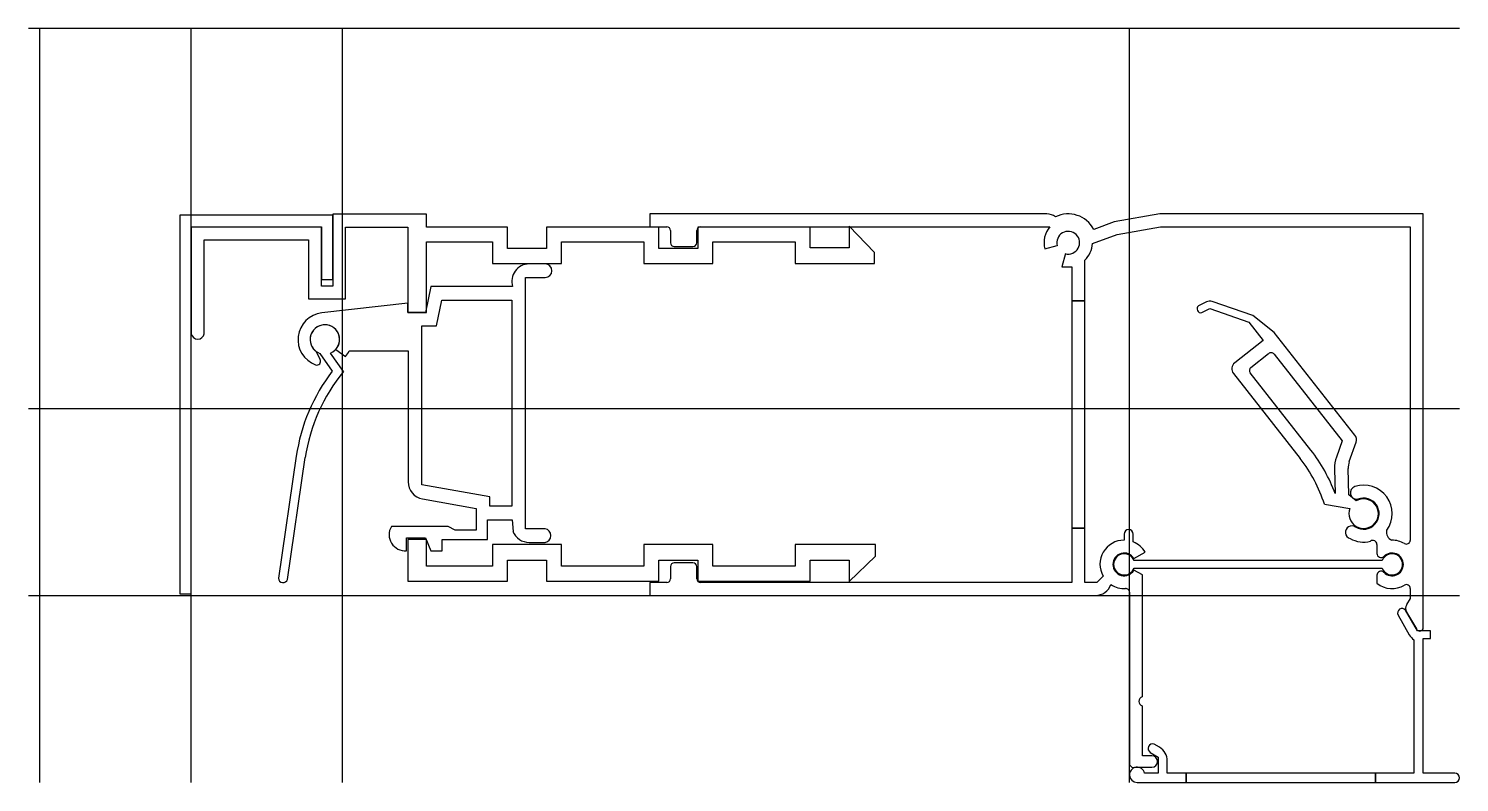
# Model space of a CAD drawing. Extents: x -146 to 44, y -25 to 75.
import ezdxf

# ---------------------------------------------------------------- set-up
doc = ezdxf.new("R2010")
doc.units = 0
doc.layers.get('0').update_dxf_attribs({"linetype": 'CONTINUOUS'})

msp = doc.modelspace()

# ---------------------------------------------------------------- linework, layer by layer
at = {"linetype": 'CONTINUOUS'}
for p, q in [((43.6, 74.88), (-145.5, 74.88)), ((-144, -24.7), (-144, 74.88)), ((-124, -24.7), (-124, 74.88)), ((-104, -24.7), (-104, 74.88)), ((0, -24.7), (0, 74.88)), ((-105.3, 50.22), (-125.5, 50.22)), ((-125.5, 50.22), (-125.5, 0.22)), ((-92.9, 50.37), (-105.3, 50.37)), ((-105.3, 50.37), (-105.3, 40.87)), ((-105.3, 41.72), (-105.3, 50.22)), ((-92.9, 48.67), (-92.9, 50.37)), ((-10.92, 50.4), (-63.4, 50.4)), ((-63.4, 50.4), (-63.4, 48.7)), ((-2.04, 49.34), (-4.73, 48.36)), ((3.99, 50.4), (-2.04, 49.34)), ((38.8, 50.4), (3.99, 50.4)), ((38.8, -4.43), (38.8, 50.4)), ((-124, 0.22), (-124, 48.69)), ((-124, 48.69), (-106.79, 48.69)), ((-106.79, 48.67), (-124, 48.67)), ((-124, 48.67), (-124, 34.58)), ((-106.79, 48.69), (-106.79, 41.72)), ((-106.79, 40.87), (-106.79, 48.67)), ((-103.6, 39.17), (-103.6, 48.67)), ((-103.6, 48.67), (-95.4, 48.67)), ((-95.4, 48.67), (-95.4, 37.37)), ((-82.2, 48.67), (-92.9, 48.67)), ((-82.2, 45.82), (-82.2, 48.67)), ((-62.2, 48.67), (-77.07, 48.67)), ((-77.07, 48.67), (-77.07, 45.82)), ((-63.4, 48.7), (-61.16, 48.7)), ((-62.2, 45.82), (-62.2, 48.67)), ((-60.66, 48.2), (-60.66, 46.6)), ((-57.2, 46.6), (-57.2, 48.2)), ((-42.2, 48.67), (-57.07, 48.67)), ((-57.07, 48.67), (-57.07, 45.82)), ((-56.7, 48.7), (-10.51, 48.7)), ((-42.2, 45.92), (-42.2, 48.67)), ((-33.71, 45.29), (-37.07, 48.8)), ((-37.07, 48.8), (-37.07, 45.92)), ((-4.9, 46.49), (-1.62, 47.68)), ((-1.62, 47.68), (4.09, 48.69)), ((4.09, 48.69), (37.1, 48.69)), ((37.1, 48.69), (37.1, 7.27)), ((-122.3, 34.58), (-122.3, 46.97)), ((-122.3, 46.97), (-108.49, 46.97)), ((-108.49, 46.97), (-108.49, 39.17)), ((-92.9, 37.37), (-92.9, 46.72)), ((-92.9, 46.72), (-84.2, 46.72)), ((-84.2, 46.72), (-84.2, 43.87)), ((-77.07, 45.82), (-82.2, 45.82)), ((-75.07, 43.87), (-75.07, 46.72)), ((-75.07, 46.72), (-64.2, 46.72)), ((-64.2, 46.72), (-64.2, 43.87)), ((-57.07, 45.82), (-62.2, 45.82)), ((-60.16, 46.1), (-57.7, 46.1)), ((-55.07, 43.87), (-55.07, 46.72)), ((-55.07, 46.72), (-44.2, 46.72)), ((-44.2, 46.72), (-44.2, 43.87)), ((-37.07, 45.92), (-42.2, 45.92)), ((-11.19, 45.77), (-9.55, 46.21)), ((-84.2, 43.87), (-75.07, 43.87)), ((-77.24, 43.8), (-79.34, 43.8)), ((-64.2, 43.87), (-55.07, 43.87)), ((-44.2, 43.87), (-33.71, 43.87)), ((-33.71, 43.87), (-33.71, 45.29)), ((-8.47, 45.15), (-8.94, 43.41)), ((-5.9, 38.9), (-5.9, 44.28)), ((-106.79, 41.72), (-105.3, 41.72)), ((-79.84, 8.8), (-79.84, 42)), ((-79.84, 42), (-77.24, 42)), ((-8.94, 43.41), (-7.6, 43.41)), ((-7.6, 43.41), (-7.6, 38.9)), ((-105.3, 40.87), (-106.79, 40.87)), ((-92.34, 40.8), (-93.05, 37.37)), ((-81.53, 40.8), (-92.34, 40.8)), ((-108.49, 39.17), (-103.6, 39.17)), ((-95.4, 38.62), (-106.75, 37.33)), ((-95.4, 37.37), (-95.4, 38.62)), ((-91.58, 35.6), (-90.88, 39)), ((-90.88, 39), (-81.64, 39)), ((-81.64, 39), (-81.64, 11.8)), ((-7.6, 38.9), (-5.9, 38.9)), ((-5.9, 38.9), (-7.6, 38.9)), ((-7.6, 38.9), (-7.6, 8.9)), ((-5.9, 8.9), (-5.9, 38.9)), ((10.16, 38.78), (9.12, 38.27)), ((9.56, 37.37), (10.6, 37.89)), ((10.6, 37.89), (15.79, 36.08)), ((16.31, 36.97), (10.93, 38.83)), ((-95.4, 37.37), (-92.9, 37.37)), ((-93.05, 37.37), (-95.4, 37.37)), ((15.79, 36.08), (17.68, 33.69)), ((19.13, 34.75), (16.31, 36.97)), ((-93.54, 14.6), (-93.54, 35.6)), ((-93.54, 35.6), (-91.58, 35.6)), ((29.78, 21.19), (19.13, 34.75)), ((-106.95, 31.16), (-107.46, 32.2)), ((-104.89, 32.5), (-103.6, 31.55)), ((-103.13, 32.3), (-95.34, 32.3)), ((-95.34, 32.3), (-95.34, 15.02)), ((17.68, 33.69), (13.9, 30.72)), ((-107.02, 31.97), (-105.37, 29.62)), ((-103.87, 29.57), (-105.58, 32.01)), ((16.03, 30.11), (18.39, 31.96)), ((19.1, 31.88), (28.1, 20.42)), ((13.73, 29.32), (22.57, 18.07)), ((23.98, 19.19), (15.95, 29.41)), ((-145.5, 24.7), (43.6, 24.7)), ((28.1, 20.42), (27.34, 18.27)), ((29.04, 17.67), (29.94, 20.24)), ((-110.12, 18.39), (-112.48, 2.29)), ((-111.29, 2.11), (-108.93, 18.21)), ((27.1, 16.73), (27.18, 13.45)), ((28.99, 13.3), (28.9, 16.78)), ((-84.54, 13.01), (-93.54, 14.6)), ((29.96, 12.48), (28.99, 13.3)), ((-93.44, 12.75), (-86.34, 11.5)), ((-86.34, 11.5), (-86.34, 8.6)), ((-84.54, 11.8), (-84.54, 13.01)), ((-81.64, 11.8), (-84.54, 11.8)), ((25.76, 12.05), (29.13, 11.5)), ((-84.84, 7.4), (-84.84, 10)), ((-84.84, 10), (-81.58, 10)), ((-81.58, 10), (-81.48, 8.46)), ((-90.05, 9.1), (-97.56, 9.1)), ((-95.56, 5.9), (-95.56, 7.6)), ((-95.56, 7.6), (-93.04, 7.6)), ((-93.04, 7.6), (-92.34, 5.9)), ((-89.14, 8.6), (-90.05, 9.1)), ((-86.34, 8.6), (-89.14, 8.6)), ((-77.24, 8.8), (-79.84, 8.8)), ((-5.9, 8.9), (-7.6, 8.9)), ((-7.6, 8.9), (-7.6, 1.7)), ((-7.6, 8.9), (-5.9, 8.9)), ((-5.9, 1.7), (-5.9, 8.9)), ((-0.7, 8.1), (-0.7, 7.3)), ((0.5, 7.07), (0.5, 8.1)), ((-95.4, 7.37), (-95.4, 1.87)), ((-92.9, 7.37), (-95.4, 7.37)), ((-92.9, 3.87), (-92.9, 7.37)), ((-92.34, 5.9), (-90.85, 5.9)), ((-90.85, 5.9), (-90.85, 7.4)), ((-90.85, 7.4), (-84.84, 7.4)), ((-75.07, 6.72), (-84.2, 6.72)), ((-84.2, 6.72), (-84.2, 3.87)), ((-79.34, 7), (-77.24, 7)), ((-75.07, 3.87), (-75.07, 6.72)), ((-55.07, 6.72), (-64.2, 6.72)), ((-64.2, 6.72), (-64.2, 3.87)), ((-55.07, 3.87), (-55.07, 6.72)), ((-33.57, 6.72), (-44.2, 6.72)), ((-44.2, 6.72), (-44.2, 3.87)), ((-33.57, 5.17), (-33.57, 6.72)), ((0.59, 4.86), (2.06, 5.72)), ((32.7, 6.74), (32.7, 5.54)), ((-84.2, 3.87), (-92.9, 3.87)), ((-82.2, 1.87), (-82.2, 4.67)), ((-82.2, 4.67), (-77.07, 4.67)), ((-77.07, 4.67), (-77.07, 1.87)), ((-64.2, 3.87), (-75.07, 3.87)), ((-62.2, 1.87), (-62.2, 4.67)), ((-62.2, 4.67), (-57.07, 4.67)), ((-60.66, 3.8), (-60.66, 2.2)), ((-57.7, 4.3), (-60.16, 4.3)), ((-57.2, 2.2), (-57.2, 3.8)), ((-57.07, 4.67), (-57.07, 1.87)), ((-44.2, 3.87), (-55.07, 3.87)), ((-42.2, 1.87), (-42.2, 4.67)), ((-42.2, 4.67), (-37.07, 4.67)), ((-37.07, 1.82), (-33.57, 5.17)), ((-37.07, 4.67), (-37.07, 1.82)), ((33.39, 4.6), (0.61, 4.6)), ((-3.49, 2.54), (-4.33, 1.7)), ((1.7, 2.7), (0.59, 3.34)), ((0.61, 3.6), (33.39, 3.6)), ((1.7, -13.39), (1.7, 2.7)), ((32.7, 2.66), (32.7, 1.6)), ((-145.5, 0), (43.6, 0)), ((-125.5, 0.22), (-124, 0.22)), ((-95.4, 1.87), (-82.2, 1.87)), ((-77.07, 1.87), (-62.2, 1.87)), ((-61.16, 1.7), (-63.4, 1.7)), ((-63.4, 1.7), (-63.4, 0)), ((-63.4, 0), (-4.51, 0)), ((-57.07, 1.87), (-42.2, 1.87)), ((-7.6, 1.7), (-56.7, 1.7)), ((-4.33, 1.7), (-5.9, 1.7)), ((0, 0.41), (0, -22.2)), ((37.1, 0.92), (37.1, -0.39)), ((37.1, -0.39), (36.63, -1.2)), ((35.49, -2.6), (36.98, -5.19)), ((38.08, -4.7), (36.48, -1.94)), ((36.63, -2.2), (37.92, -4.43)), ((39.8, -4.7), (38.08, -4.7)), ((39.8, -5.69), (39.8, -4.7)), ((37.6, -5.89), (37.6, -23.5)), ((38.8, -5.69), (39.8, -5.69)), ((38.8, -23.5), (38.8, -5.69)), ((1.7, -21.2), (1.7, -14.61)), ((2.74, -20.74), (3.8, -21.36)), ((3.98, -20.07), (3.27, -19.67)), ((2.95, -21.2), (1.7, -21.2)), ((3.8, -21.36), (3.8, -23.5)), ((5, -23.5), (5, -21.85)), ((0.69, -22.7), (2.95, -22.7)), ((3.8, -23.5), (1.98, -23.5)), ((7.5, -23.5), (5, -23.5)), ((32.5, -23.5), (7.5, -23.5)), ((7.5, -23.5), (7.5, -24.7)), ((7.5, -24.7), (7.5, -23.5)), ((37.6, -23.5), (32.5, -23.5)), ((32.5, -23.5), (32.5, -24.7)), ((32.5, -24.7), (32.5, -23.5)), ((43, -23.5), (38.8, -23.5)), ((1, -24.7), (7.5, -24.7)), ((7.5, -24.7), (32.5, -24.7)), ((32.5, -24.7), (43, -24.7))]:
    msp.add_line(p, q, dxfattribs=at)
for centre, radius, start, end in [((-10.92, 48.5), 1.9, 52.6303, 89.903), ((-8.1, 46.6), 3.8, 27.6224, 116.1226), ((-61.16, 48.2), 0.5, 0, 90), ((-56.7, 48.2), 0.5, 90, 180), ((-8.1, 46.6), 3.2, 138.901, 194.967), ((-8.1, 46.6), 1.5, 255.8286, 195.2423), ((-60.16, 46.6), 0.5, 180, 270), ((-57.7, 46.6), 0.5, 270, 0), ((-8.1, 46.61), 3.2, 313.3809, 357.9267), ((-79.34, 41.5), 2.3, 90.0222, 197.7189), ((-77.24, 42.9), 0.9, 270, 90), ((9.43, 37.86), 0.511, 127.4083, 284.6987), ((10.6, 37.88), 1, 71.0212, 116.4094), ((-106.35, 33.8), 3.55, 96.5093, 249.8578), ((-123.15, 34.71), 0.86, 188.746, 351.254), ((-106.35, 33.8), 1.95, 293.2681, 249.9142), ((-106.34, 33.8), 1.95, 318.2215, 235.0947), ((-106.35, 33.8), 3.55, 320.7648, 335.0872), ((-107.4, 30.94), 0.5, 249.9901, 26.1272), ((14.52, 29.93), 1, 128.2355, 217.9176), ((18.71, 31.57), 0.5, 37.9696, 129.1729), ((-86.18, 14.88), 24.2, 142.4813, 171.6644), ((-86.17, 14.88), 23, 140.3058, 171.6757), ((16.34, 29.72), 0.5, 128.6865, 218.2739), ((29, 20.57), 1, 340.7643, 38.3559), ((7.46, 6.22), 21, 20.1372, 38.1413), ((7.47, 6.21), 19.2, 17.6996, 38.1387), ((31.4, 16.85), 4.3, 160.7006, 181.5835), ((31.4, 16.84), 2.5, 160.6797, 181.4412), ((-93.04, 15.01), 2.3, 179.8742, 259.9847), ((30.06, 13.55), 0.86, 108.1041, 277.5341), ((30.96, 10.81), 3.75, 323.9567, 108.1453), ((30.95, 10.8), 1.95, 158.9634, 120.5114), ((30.94, 10.8), 2.05, 239.1711, 112.0794), ((-95.72, 8.02), 2.13, 149.6528, 274.358), ((-79.34, 9.3), 2.3, 201.421, 269.9721), ((-77.37, 7.9), 0.91, 278.5019, 81.4981), ((-0.1, 8.1), 0.6, 0, 180), ((29.4, 8.33), 0.86, 55.3466, 253.0309), ((35.09, 8.35), 1.13, 167.324, 248.592), ((-0.7, 4.1), 3.2, 90.0715, 209.1764), ((-0.7, 4.1), 3.2, 30.3226, 67.9326), ((30.95, 10.8), 3.75, 241.3287, 283.8993), ((32.17, 6.74), 0.53, 0.269, 127.1414), ((34.7, 4.1), 3.2, 59.2434, 90.4216), ((36.6, 7.28), 0.5, 238.6611, 359.1918), ((-60.16, 3.8), 0.5, 90, 180), ((-57.7, 3.8), 0.5, 0, 90), ((-0.7, 4.1), 1.5, 30.4421, 329.5579), ((-0.7, 4.1), 1.4, 20.9248, 339.0752), ((33.25, 5.55), 0.55, 180.7884, 313.7096), ((34.7, 4.1), 1.4, 200.9248, 159.0752), ((34.7, 4.1), 1.5, 224.427, 135.573), ((-111.87, 2.3), 0.61, 180.822, 341.9752), ((-61.16, 2.2), 0.5, 270, 0), ((-56.7, 2.2), 0.5, 180, 270), ((33.25, 2.65), 0.55, 46.2904, 179.2116), ((-4.51, 2.2), 2.2, 269.9241, 339.2345), ((-0.69, 4.1), 3.2, 236.738, 272.9539), ((-0.5, 0.4), 0.5, 1.0422, 93.4493), ((34.7, 4.1), 3.2, 231.3145, 300.8275), ((36.6, 0.92), 0.5, 359.6652, 121.3334), ((36.03, -2.33), 0.6, 41.1541, 206.226), ((37.5, -1.7), 1, 150, 210), ((38.99, -4.03), 2.32, 209.9054, 233.1581), ((38.36, -4.24), 0.48, 203.5565, 336.4435), ((1.89, -14), 0.64, 107.6124, 252.3876), ((3.06, -20.23), 0.6, 69.3486, 237.9505), ((2.95, -21.84), 2.05, 359.7894, 59.839), ((0.53, -22.19), 0.53, 180.5691, 287.5739), ((2.95, -21.95), 0.75, 270, 90), ((1, -23.7), 1, 11.537, 269.9883), ((43, -24.1), 0.6, 270, 90)]:
    msp.add_arc(centre, radius, start, end, dxfattribs=at)

doc.saveas('drawing.dxf')
